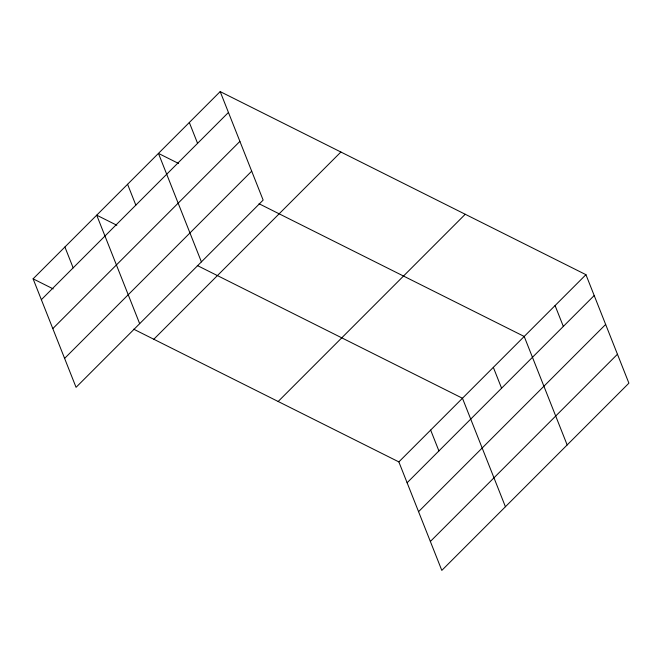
<?xml version="1.0" encoding="UTF-8"?>
<svg xmlns="http://www.w3.org/2000/svg" width="662" height="662" viewBox="0 0 662 662"><rect width="100%" height="100%" fill="white"/><g stroke="black" fill="none" stroke-linecap="round" stroke-linejoin="round"><path stroke-width="0.99" d="M220.189 91.604L263.145 200.098L76.056 387.32L33.1 278.834L220.189 91.604L585.944 274.68L628.9 383.166L441.811 570.396L398.855 461.902L133.683 329.18M41.358 299.679L228.448 112.457M52.803 328.6L239.901 141.378M64.603 358.399L251.692 171.168M153.799 339.25L340.889 152.02M278.156 401.495L465.245 214.265M398.855 461.902L585.944 274.68M407.105 482.755L594.203 295.525M418.558 511.676L605.656 324.446M430.358 541.475L617.447 354.244M178.566 163.456L158.45 153.394L201.405 261.879M259.032 203.739L524.205 336.462L567.16 444.955M116.826 225.245L96.71 215.175L139.665 323.66M197.293 265.52L462.465 398.251L505.42 506.736M33.1 278.834L53.217 288.905M555.079 305.571L563.329 326.416M493.339 367.36L501.589 388.205M430.656 430.077L438.914 450.93M189.324 122.495L197.574 143.348M127.584 184.284L135.834 205.129M64.909 247.009L73.159 267.853"/></g></svg>
